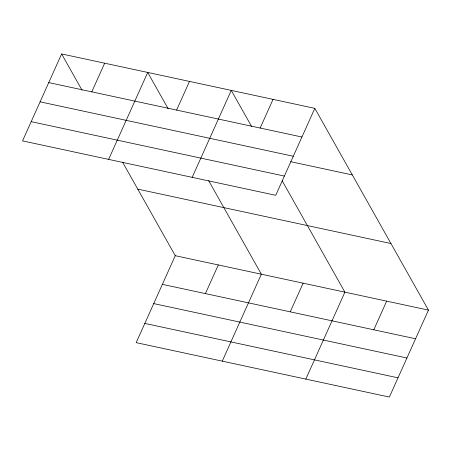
<?xml version="1.0" encoding="UTF-8"?>
<svg xmlns="http://www.w3.org/2000/svg" width="451" height="451" viewBox="0 0 451 451"><rect width="100%" height="100%" fill="white"/><g stroke="black" fill="none" stroke-linecap="round" stroke-linejoin="round"><path stroke-width="0.68" d="M61.629 53.94L22.55 140.887L275.741 195.306L314.821 108.353L61.629 53.94L82.082 90.256M91.79 91.852L104.671 63.191M108.635 159.389L147.714 72.442L168.167 108.753M176.606 110.078L189.488 81.417M192.188 177.344L231.267 90.397L251.72 126.714M122.582 162.168L175.259 255.694L136.179 342.647L389.371 397.06L428.45 310.113L314.821 108.353M260.159 128.039L273.041 99.378M205.419 293.607L218.301 264.946M222.264 361.15L261.343 274.197L208.666 180.671M290.235 311.838L303.117 283.177M305.817 379.105L344.897 292.158L282.219 180.862M373.794 329.794L386.67 301.133M48.747 82.601L301.939 137.014M40.1 101.836L293.297 156.249M290.681 161.689L352.316 174.932M31.192 121.652L284.389 176.07M137.758 189.116L390.949 243.534M175.259 255.694L428.45 310.113M162.377 284.355L415.568 338.774M153.729 303.591L406.926 358.009M144.827 323.412L398.019 377.825"/></g></svg>
